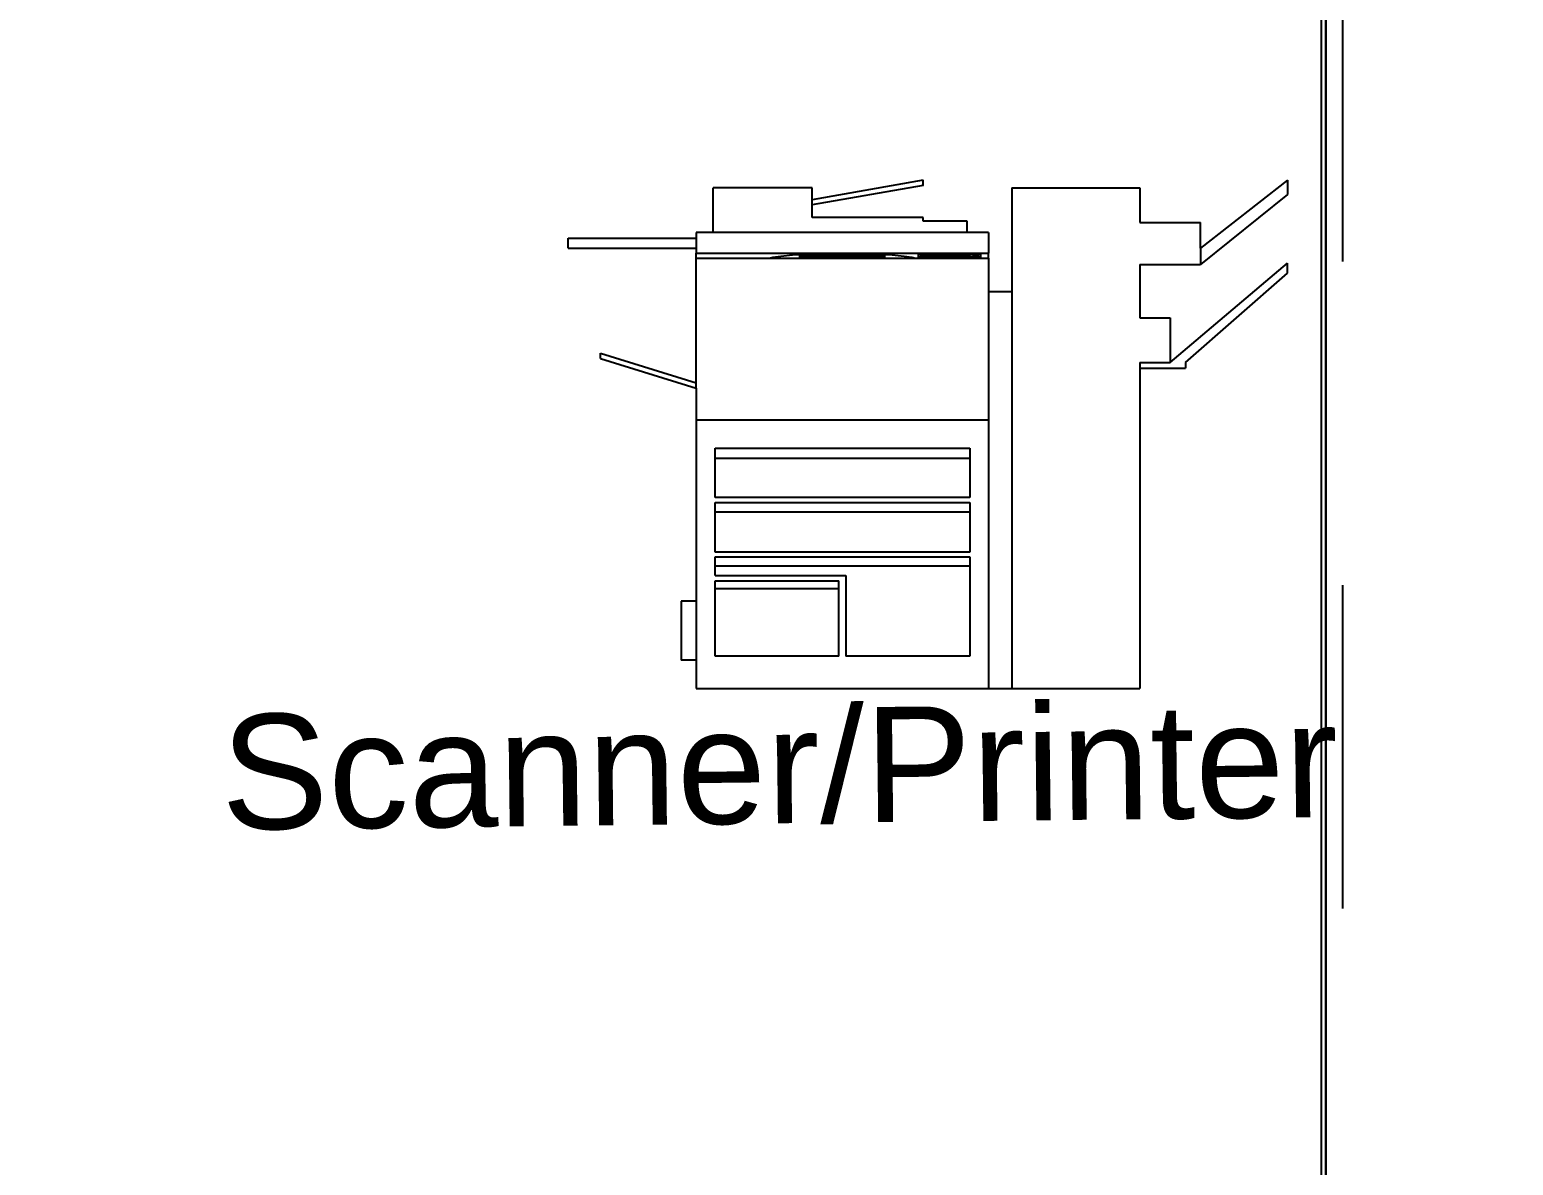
# Model space of a CAD drawing. Header units: inches. Extents: x -1841 to -80, y -100 to 1021.
# Drawn here: x -903.92 to -875.47, y 204.98 to 226.76 of the extents above; entities that cross this region are included whole.
import ezdxf

# ---------------------------------------------------------------- set-up
doc = ezdxf.new("R2010")
doc.units = ezdxf.units.IN
doc.header["$MEASUREMENT"] = 0
doc.layers.add('Edges', color=7, linetype='Continuous')
doc.layers.add('PDF_Geometry', color=7, linetype='Continuous', true_color=0x777777)
doc.styles.get("Standard").update_dxf_attribs({"font": 'arial.ttf'})

# ---------------------------------------------------------------- blocks, each defined once
blk = doc.blocks.new('Large Printer Xerox Workcentre fr')
at = {"layer": 'Edges'}
for p, q in [((-0.39, 21.22), (-9.66, 19.57)), ((-0.39, 20.76), (-0.39, 21.22)), ((30.03, 21.22), (22.78, 15.53)), ((30.03, 21.22), (30.03, 20.02)), ((-9.66, 20.57), (-17.92, 20.57)), ((-17.92, 16.86), (-17.92, 20.57)), ((-0.39, 20.76), (-9.66, 19.16)), ((-9.66, 19.57), (-9.66, 20.57)), ((7.02, 20.57), (17.71, 20.57)), ((7.02, 20.57), (7.02, 11.92)), ((17.71, 20.57), (17.71, 17.67)), ((30.03, 20.02), (22.78, 14.18)), ((-9.66, 19.16), (-9.66, 19.57)), ((-9.66, 18.1), (-9.66, 19.16)), ((-0.4, 18.1), (-9.66, 18.1)), ((-0.4, 17.8), (-0.4, 18.1)), ((3.28, 17.8), (-0.4, 17.8)), ((3.28, 16.86), (3.28, 17.8)), ((17.71, 17.67), (22.78, 17.67)), ((22.78, 15.53), (22.78, 17.67)), ((-30.03, 16.37), (-19.34, 16.37)), ((-30.03, 15.54), (-30.03, 16.37)), ((-19.34, 16.86), (-19.34, 16.37)), ((-17.92, 16.86), (-19.34, 16.86)), ((-19.34, 16.37), (-19.34, 15.54)), ((3.28, 16.86), (-17.92, 16.86)), ((5.07, 16.86), (3.28, 16.86)), ((5.07, 16.86), (5.07, 15.11)), ((-30.03, 15.54), (-19.34, 15.54)), ((-19.34, 15.54), (-19.34, 15.11)), ((-19.34, 14.69), (-19.34, 15.11)), ((-19.34, 15.11), (5.07, 15.11)), ((-12.94, 14.79), (-12.28, 14.88)), ((-12.28, 14.88), (-11.3, 14.97)), ((-11.3, 14.97), (-10.06, 15.03)), ((-10.68, 14.97), (-3.61, 14.97)), ((-10.68, 14.85), (-10.68, 14.97)), ((-10.06, 15.03), (-8.65, 15.07)), ((-8.65, 15.07), (-7.13, 15.08)), ((-7.13, 15.08), (-5.62, 15.07)), ((-5.62, 15.07), (-4.2, 15.03)), ((-4.2, 15.03), (-2.97, 14.97)), ((-3.61, 14.97), (-3.61, 14.85)), ((-2.97, 14.97), (-1.99, 14.88)), ((-1.99, 14.88), (-1.33, 14.79)), ((-0.79, 14.78), (-0.79, 15)), ((-0.79, 15), (4.39, 15)), ((-0.64, 14.97), (-0.61, 14.98)), ((-0.64, 14.96), (-0.64, 14.97)), ((-0.61, 14.95), (-0.64, 14.96)), ((-0.61, 14.98), (-0.55, 14.98)), ((-0.56, 14.95), (-0.61, 14.95)), ((-0.48, 14.94), (-0.56, 14.95)), ((-0.55, 14.98), (-0.47, 14.99)), ((-0.38, 14.94), (-0.48, 14.94)), ((-0.47, 14.99), (-0.37, 14.99)), ((-0.28, 14.94), (-0.38, 14.94)), ((-0.37, 14.99), (-0.27, 14.99)), ((-0.17, 14.94), (-0.28, 14.94)), ((-0.27, 14.99), (-0.16, 14.99)), ((-0.06, 14.94), (-0.17, 14.94)), ((-0.16, 14.99), (-0.05, 14.99)), ((-0.12, 14.88), (-0.11, 14.89)), ((-0.1, 14.87), (-0.12, 14.88)), ((-0.11, 14.89), (-0.08, 14.9)), ((-0.05, 14.87), (-0.1, 14.87)), ((-0.08, 14.9), (-0.01, 14.9)), ((0.04, 14.94), (-0.06, 14.94)), ((-0.05, 14.99), (0.04, 14.99)), ((-0.01, 14.9), (0.07, 14.91)), ((0.04, 14.99), (0.12, 14.98)), ((0.11, 14.95), (0.04, 14.94)), ((0.07, 14.91), (0.17, 14.91)), ((0.17, 14.95), (0.11, 14.95)), ((0.12, 14.98), (0.18, 14.98)), ((0.2, 14.96), (0.17, 14.95)), ((0.17, 14.91), (0.28, 14.91)), ((0.18, 14.98), (0.2, 14.97)), ((0.2, 14.97), (0.2, 14.96)), ((0.28, 14.91), (0.39, 14.91)), ((0.39, 14.91), (0.49, 14.91)), ((0.49, 14.91), (0.58, 14.91)), ((0.57, 14.96), (0.58, 14.97)), ((0.59, 14.96), (0.57, 14.96)), ((0.58, 14.97), (0.62, 14.98)), ((0.58, 14.91), (0.66, 14.9)), ((0.63, 14.95), (0.59, 14.96)), ((0.62, 14.98), (0.68, 14.99)), ((0.68, 14.87), (0.62, 14.86)), ((0.7, 14.94), (0.63, 14.95)), ((0.66, 14.9), (0.7, 14.89)), ((0.68, 14.99), (0.77, 14.99)), ((0.72, 14.88), (0.68, 14.87)), ((0.79, 14.94), (0.7, 14.94)), ((0.7, 14.89), (0.73, 14.89)), ((0.73, 14.89), (0.72, 14.88)), ((0.77, 14.99), (0.87, 14.99)), ((0.9, 14.94), (0.79, 14.94)), ((0.87, 14.99), (0.97, 14.99)), ((1.01, 14.94), (0.9, 14.94)), ((0.97, 14.99), (1.08, 14.99)), ((1.11, 14.94), (1.01, 14.94)), ((1.08, 14.99), (1.19, 14.99)), ((1.09, 14.88), (1.1, 14.89)), ((1.1, 14.87), (1.09, 14.88)), ((1.1, 14.89), (1.16, 14.9)), ((1.16, 14.87), (1.1, 14.87)), ((1.21, 14.94), (1.11, 14.94)), ((1.16, 14.9), (1.24, 14.91)), ((1.19, 14.99), (1.28, 14.99)), ((1.3, 14.95), (1.21, 14.94)), ((1.24, 14.91), (1.34, 14.92)), ((1.28, 14.99), (1.35, 14.98)), ((1.36, 14.95), (1.3, 14.95)), ((1.34, 14.92), (1.47, 14.92)), ((1.35, 14.98), (1.39, 14.97)), ((1.4, 14.96), (1.36, 14.95)), ((1.39, 14.97), (1.41, 14.97)), ((1.41, 14.97), (1.4, 14.96)), ((1.47, 14.92), (1.6, 14.92)), ((1.6, 14.92), (1.74, 14.92)), ((1.74, 14.92), (1.86, 14.92)), ((1.77, 14.96), (1.76, 14.97)), ((1.76, 14.97), (1.77, 14.97)), ((1.77, 14.97), (1.8, 14.98)), ((1.8, 14.95), (1.77, 14.96)), ((1.8, 14.98), (1.86, 14.98)), ((1.86, 14.95), (1.8, 14.95)), ((1.86, 14.98), (1.94, 14.99)), ((1.94, 14.94), (1.86, 14.95)), ((1.86, 14.92), (1.97, 14.91)), ((1.94, 14.99), (2.02, 14.99)), ((2.02, 14.94), (1.94, 14.94)), ((1.97, 14.91), (2.05, 14.9)), ((2.02, 14.99), (2.12, 14.99)), ((2.12, 14.94), (2.02, 14.94)), ((2.05, 14.9), (2.1, 14.89)), ((2.1, 14.87), (2.05, 14.87)), ((2.1, 14.89), (2.12, 14.88)), ((2.12, 14.88), (2.1, 14.87)), ((2.12, 14.99), (2.21, 14.99)), ((2.21, 14.94), (2.12, 14.94)), ((2.21, 14.99), (2.3, 14.99)), ((2.3, 14.94), (2.21, 14.94)), ((2.3, 14.99), (2.37, 14.98)), ((2.37, 14.95), (2.3, 14.94)), ((2.37, 14.98), (2.43, 14.98)), ((2.43, 14.95), (2.37, 14.95)), ((2.43, 14.98), (2.47, 14.97)), ((2.47, 14.96), (2.43, 14.95)), ((2.48, 14.97), (2.47, 14.96)), ((2.47, 14.97), (2.48, 14.97)), ((2.49, 14.88), (2.51, 14.89)), ((2.51, 14.88), (2.49, 14.88)), ((2.51, 14.89), (2.55, 14.9)), ((2.55, 14.87), (2.51, 14.88)), ((2.55, 14.9), (2.62, 14.9)), ((2.62, 14.9), (2.7, 14.91)), ((2.7, 14.91), (2.8, 14.91)), ((2.74, 14.96), (2.72, 14.97)), ((2.72, 14.97), (2.74, 14.97)), ((2.74, 14.97), (2.78, 14.98)), ((2.78, 14.95), (2.74, 14.96)), ((2.78, 14.98), (2.85, 14.99)), ((2.85, 14.94), (2.78, 14.95)), ((2.8, 14.91), (2.91, 14.91)), ((2.85, 14.99), (2.93, 14.99)), ((2.93, 14.94), (2.85, 14.94)), ((2.91, 14.91), (3.02, 14.91)), ((2.93, 14.99), (3.03, 14.99)), ((3.03, 14.94), (2.93, 14.94)), ((3.02, 14.91), (3.13, 14.91)), ((3.03, 14.99), (3.14, 14.99)), ((3.14, 14.94), (3.03, 14.94)), ((3.13, 14.91), (3.21, 14.9)), ((3.14, 14.99), (3.25, 14.99)), ((3.25, 14.94), (3.14, 14.94)), ((3.21, 14.9), (3.28, 14.9)), ((3.25, 14.99), (3.36, 14.99)), ((3.36, 14.94), (3.25, 14.94)), ((3.28, 14.9), (3.32, 14.89)), ((3.32, 14.88), (3.28, 14.87)), ((3.32, 14.89), (3.34, 14.88)), ((3.34, 14.88), (3.32, 14.88)), ((3.36, 14.99), (3.44, 14.99)), ((3.44, 14.94), (3.36, 14.94)), ((3.44, 14.99), (3.51, 14.98)), ((3.51, 14.95), (3.44, 14.94)), ((3.51, 14.98), (3.55, 14.97)), ((3.55, 14.96), (3.51, 14.95)), ((3.57, 14.97), (3.55, 14.96)), ((3.55, 14.97), (3.57, 14.97)), ((4.03, 14.9), (4.04, 14.9)), ((4.04, 14.9), (4.03, 14.9)), ((4.04, 14.9), (4.05, 14.9)), ((4.05, 14.89), (4.04, 14.9)), ((4.05, 14.9), (4.07, 14.9)), ((4.07, 14.89), (4.05, 14.89)), ((4.07, 14.9), (4.09, 14.91)), ((4.09, 14.89), (4.07, 14.89)), ((4.09, 14.91), (4.12, 14.91)), ((4.12, 14.89), (4.09, 14.89)), ((4.12, 14.91), (4.15, 14.91)), ((4.15, 14.89), (4.12, 14.89)), ((4.15, 14.91), (4.19, 14.91)), ((4.19, 14.89), (4.15, 14.89)), ((4.19, 14.91), (4.21, 14.91)), ((4.21, 14.89), (4.19, 14.89)), ((4.21, 14.91), (4.24, 14.9)), ((4.24, 14.89), (4.21, 14.89)), ((4.24, 14.9), (4.26, 14.9)), ((4.26, 14.89), (4.24, 14.89)), ((4.27, 14.9), (4.26, 14.89)), ((4.26, 14.9), (4.27, 14.9)), ((4.27, 14.9), (4.27, 14.9)), ((4.27, 14.9), (4.27, 14.9)), ((4.39, 15), (4.39, 14.78)), ((5.07, 14.69), (5.07, 15.11)), ((22.78, 15.53), (22.78, 14.18)), ((-19.34, 14.69), (-13.24, 14.69)), ((-19.34, 4.3), (-19.34, 14.69)), ((-13.24, 14.69), (-12.94, 14.79)), ((-13.24, 14.69), (-1.03, 14.69)), ((-10.68, 14.75), (-10.68, 14.85)), ((-10.68, 14.85), (-3.61, 14.85)), ((-3.61, 14.75), (-10.68, 14.75)), ((-3.61, 14.85), (-3.61, 14.75)), ((-1.33, 14.79), (-1.03, 14.69)), ((-1.03, 14.69), (5.07, 14.69)), ((4.39, 14.78), (-0.79, 14.78)), ((-0.16, 14.8), (-0.16, 14.83)), ((-0.16, 14.83), (1.23, 14.83)), ((1.23, 14.8), (-0.16, 14.8)), ((0.02, 14.86), (-0.05, 14.87)), ((0.11, 14.86), (0.02, 14.86)), ((0.22, 14.86), (0.11, 14.86)), ((0.33, 14.85), (0.22, 14.86)), ((0.44, 14.86), (0.33, 14.85)), ((0.54, 14.86), (0.44, 14.86)), ((0.62, 14.86), (0.54, 14.86)), ((1.24, 14.86), (1.16, 14.87)), ((1.23, 14.83), (1.23, 14.8)), ((1.34, 14.85), (1.24, 14.86)), ((1.47, 14.85), (1.34, 14.85)), ((1.6, 14.85), (1.47, 14.85)), ((1.74, 14.85), (1.6, 14.85)), ((1.86, 14.85), (1.74, 14.85)), ((1.97, 14.86), (1.86, 14.85)), ((2.05, 14.87), (1.97, 14.86)), ((2.42, 14.84), (3.45, 14.84)), ((2.42, 14.8), (2.42, 14.84)), ((3.45, 14.8), (2.42, 14.8)), ((2.62, 14.86), (2.55, 14.87)), ((2.7, 14.86), (2.62, 14.86)), ((2.8, 14.86), (2.7, 14.86)), ((2.91, 14.85), (2.8, 14.86)), ((3.02, 14.86), (2.91, 14.85)), ((3.13, 14.86), (3.02, 14.86)), ((3.21, 14.86), (3.13, 14.86)), ((3.28, 14.87), (3.21, 14.86)), ((3.45, 14.84), (3.45, 14.8)), ((3.73, 14.82), (3.75, 14.82)), ((3.73, 14.81), (3.73, 14.82)), ((3.74, 14.81), (3.73, 14.81)), ((3.76, 14.81), (3.74, 14.81)), ((3.75, 14.82), (3.79, 14.83)), ((3.8, 14.8), (3.76, 14.81)), ((3.79, 14.83), (3.84, 14.83)), ((3.86, 14.8), (3.8, 14.8)), ((3.84, 14.83), (3.9, 14.83)), ((3.86, 14.86), (3.87, 14.86)), ((3.86, 14.86), (3.86, 14.86)), ((3.86, 14.85), (3.86, 14.86)), ((3.87, 14.85), (3.86, 14.85)), ((3.92, 14.8), (3.86, 14.8)), ((3.87, 14.86), (3.89, 14.86)), ((3.89, 14.85), (3.87, 14.85)), ((3.89, 14.86), (3.92, 14.86)), ((3.92, 14.85), (3.89, 14.85)), ((3.9, 14.83), (3.96, 14.83)), ((3.92, 14.86), (3.95, 14.87)), ((3.95, 14.85), (3.92, 14.85)), ((3.98, 14.8), (3.92, 14.8)), ((3.95, 14.87), (3.98, 14.87)), ((3.98, 14.85), (3.95, 14.85)), ((3.96, 14.83), (4.02, 14.83)), ((3.98, 14.87), (4.01, 14.87)), ((4.01, 14.85), (3.98, 14.85)), ((4.04, 14.8), (3.98, 14.8)), ((4.01, 14.87), (4.04, 14.86)), ((4.04, 14.85), (4.01, 14.85)), ((4.02, 14.83), (4.08, 14.83)), ((4.04, 14.86), (4.06, 14.86)), ((4.06, 14.85), (4.04, 14.85)), ((4.1, 14.8), (4.04, 14.8)), ((4.06, 14.86), (4.08, 14.86)), ((4.08, 14.85), (4.06, 14.85)), ((4.08, 14.86), (4.09, 14.86)), ((4.09, 14.85), (4.08, 14.85)), ((4.08, 14.83), (4.13, 14.83)), ((4.1, 14.86), (4.09, 14.85)), ((4.09, 14.86), (4.1, 14.86)), ((4.15, 14.8), (4.1, 14.8)), ((4.13, 14.83), (4.17, 14.82)), ((4.18, 14.81), (4.15, 14.8)), ((4.17, 14.82), (4.2, 14.82)), ((4.2, 14.81), (4.18, 14.81)), ((4.21, 14.82), (4.2, 14.81)), ((4.2, 14.82), (4.21, 14.82)), ((5.07, 14.69), (5.07, 11.92)), ((17.71, 14.18), (17.71, 9.72)), ((17.71, 14.18), (22.78, 14.18)), ((20.24, 6), (30.03, 14.29)), ((30.03, 13.46), (30.03, 14.29)), ((21.51, 6), (30.03, 13.46)), ((5.07, 11.92), (7.02, 11.92)), ((5.07, 11.92), (5.07, 1.19)), ((7.02, 11.92), (7.02, -21.22)), ((17.71, 9.72), (20.24, 9.72)), ((20.24, 9.72), (20.24, 6)), ((-27.33, 6.77), (-19.34, 4.3)), ((-27.33, 6.32), (-27.33, 6.77)), ((-27.33, 6.32), (-19.34, 3.85)), ((17.71, 6), (20.24, 6)), ((17.71, 6), (17.71, 5.53)), ((17.71, 5.53), (21.51, 5.53)), ((17.71, 5.53), (17.71, -21.22)), ((21.51, 6), (21.51, 5.53)), ((-19.34, 3.85), (-19.34, 4.3)), ((-19.34, 3.85), (-19.34, 1.19)), ((-19.34, 1.19), (5.07, 1.19)), ((-19.34, 1.19), (-19.34, -13.93)), ((5.07, 1.19), (5.07, -21.22)), ((-17.77, -1.99), (-17.77, -1.16)), ((-17.77, -1.16), (3.5, -1.16)), ((3.5, -1.16), (3.5, -1.99)), ((-17.77, -5.29), (-17.77, -1.99)), ((-17.77, -1.99), (3.5, -1.99)), ((3.5, -1.99), (3.5, -5.29)), ((3.5, -5.29), (-17.77, -5.29)), ((-17.77, -5.69), (3.5, -5.69)), ((-17.77, -6.49), (-17.77, -5.69)), ((3.5, -5.69), (3.5, -6.49)), ((-17.77, -6.49), (3.5, -6.49)), ((-17.77, -9.84), (-17.77, -6.49)), ((3.5, -6.49), (3.5, -9.84)), ((3.5, -9.84), (-17.77, -9.84)), ((-17.77, -10.23), (3.5, -10.23)), ((-17.77, -11.02), (-17.77, -10.23)), ((3.5, -11.02), (-17.77, -11.02)), ((-17.77, -11.8), (-17.77, -11.02)), ((3.5, -10.23), (3.5, -11.02)), ((3.5, -11.02), (3.5, -18.53)), ((-17.77, -11.8), (-6.84, -11.8)), ((-17.77, -12.25), (-7.44, -12.25)), ((-17.77, -12.91), (-17.77, -12.25)), ((-7.44, -12.91), (-7.44, -12.25)), ((-6.84, -11.8), (-6.84, -18.53)), ((-17.77, -18.53), (-17.77, -12.91)), ((-7.44, -12.91), (-17.77, -12.91)), ((-7.44, -18.53), (-7.44, -12.91)), ((-19.34, -13.93), (-20.61, -13.93)), ((-20.61, -13.93), (-20.61, -18.87)), ((-19.34, -13.93), (-19.34, -18.87)), ((-7.44, -18.53), (-17.77, -18.53)), ((3.5, -18.53), (-6.84, -18.53)), ((-19.34, -18.87), (-20.61, -18.87)), ((-19.34, -18.87), (-19.34, -21.22)), ((-19.34, -21.22), (5.07, -21.22)), ((5.07, -21.22), (7.02, -21.22)), ((7.02, -21.22), (17.71, -21.22))]:
    blk.add_line(p, q, dxfattribs=at)

msp = doc.modelspace()

# ---------------------------------------------------------------- linework, layer by layer
at = {"layer": 'PDF_Geometry', "color": 7, "lineweight": 25}
for points in [[(-875.258, 169.283), (-889.073, 169.283), (-889.073, 173.915), (-879.063, 173.915), (-879.063, 246.962), (-938.874, 246.962), (-938.874, 249.444), (-879.063, 249.444), (-879.063, 324.31), (-959.224, 324.31), (-959.224, 322.738), (-961.706, 322.738), (-961.706, 326.461), (-961.706, 327.95), (-959.224, 327.95), (-875.589, 327.95), (-853.667, 327.95), (-853.667, 326.461), (-853.667, 324.31), (-862.932, 324.31)], [(-878.732, 222.31), (-878.732, 247.045)], [(-879.063, 246.962), (-879.063, 173.915), (-879.063, 246.962)], [(-878.732, 209.901), (-878.732, 216.105)]]:
    msp.add_lwpolyline(points, dxfattribs=at)
msp.add_lwpolyline([(-959.142, 173.998), (-879.146, 173.998), (-879.146, 246.879), (-879.063, 246.879), (-879.063, 246.962), (-879.063, 173.915), (-959.142, 173.915), (-959.142, 230.665)], close=True, dxfattribs=at)

# ---------------------------------------------------------------- block references
at = {"color": 7, "lineweight": 25, "xscale": 0.2296240066851858, "yscale": 0.2296240066851858, "zscale": 0.2296240066851858}
msp.add_blockref('Large Printer Xerox Workcentre fr', (-886.694, 218.998), dxfattribs=at)

# ---------------------------------------------------------------- texts
at = {"color": 7, "lineweight": 25}
msp.add_text('Scanner/Printer', height=2.20758, rotation=0.6516, dxfattribs=at).set_placement((-900.241, 211.416))

doc.saveas('drawing.dxf')
